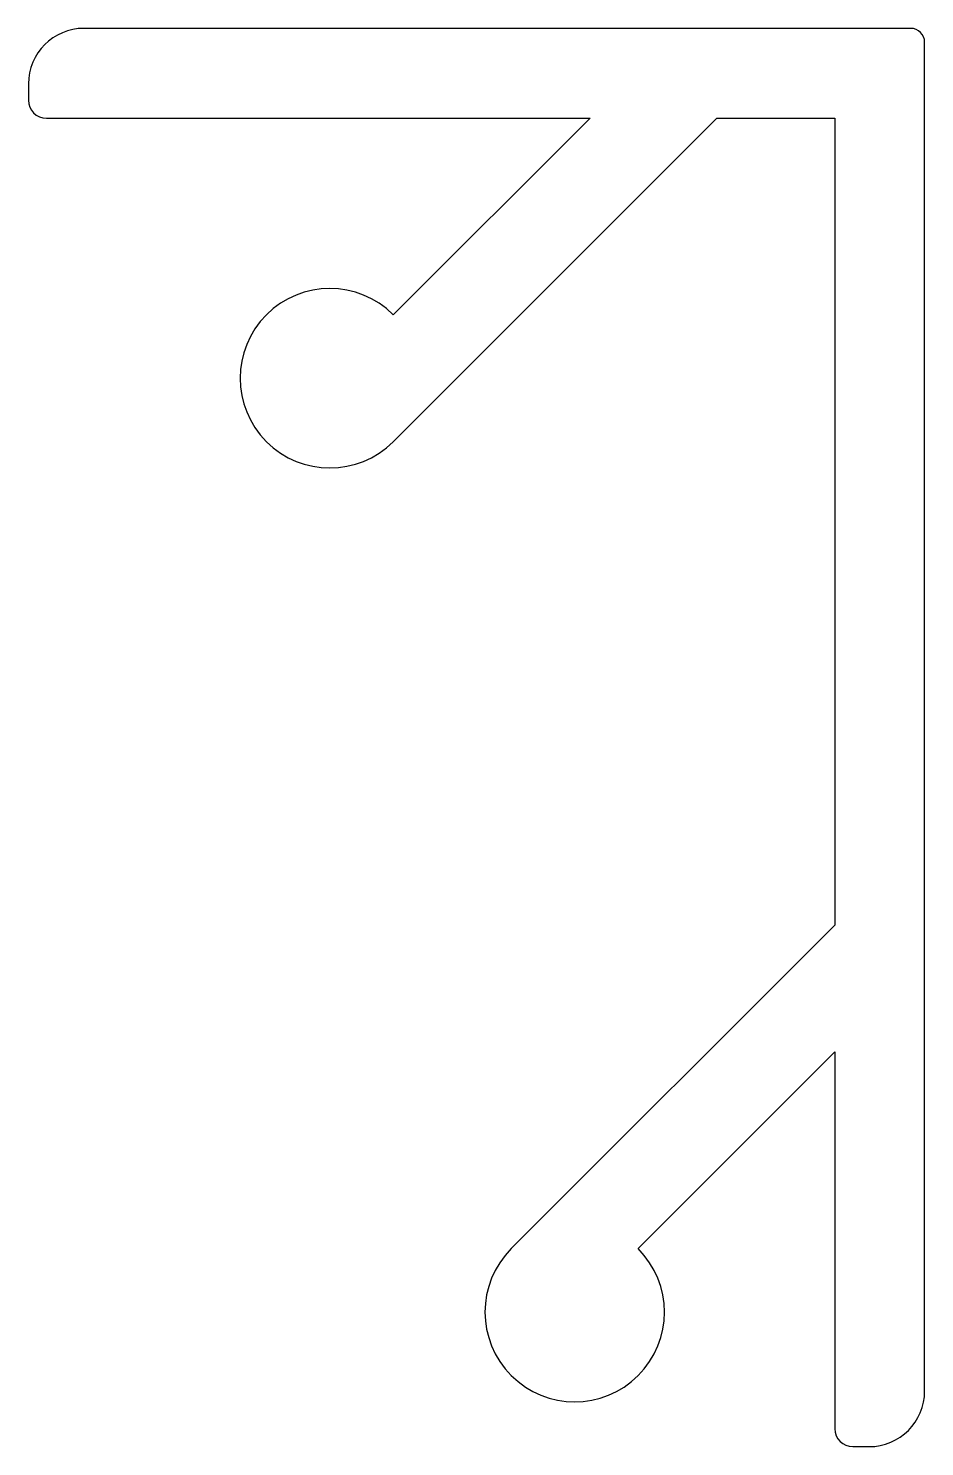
# Model space of a CAD drawing. Extents: x -6 to 6.7, y 1.5 to 21.6.
import ezdxf

# ---------------------------------------------------------------- set-up
doc = ezdxf.new("R2010")
doc.units = 0
doc.layers.get('0').update_dxf_attribs({"linetype": 'CONTINUOUS'})

msp = doc.modelspace()

# ---------------------------------------------------------------- linework, layer by layer
for p, q in [((6.47, 21.557), (-5.231, 21.557)), ((6.668, 2.266), (6.668, 21.359)), ((-6.018, 20.77), (-6.018, 20.541)), ((-5.764, 20.287), (1.932, 20.287)), ((1.932, 20.287), (-0.853, 17.502)), ((-0.853, 15.706), (3.728, 20.287)), ((3.728, 20.287), (5.398, 20.287)), ((5.398, 20.287), (5.398, 8.863)), ((5.398, 8.863), (0.817, 4.282)), ((2.613, 4.282), (5.398, 7.067)), ((5.398, 7.067), (5.398, 1.733)), ((5.652, 1.479), (5.881, 1.479))]:
    msp.add_line(p, q)
for centre, radius, start, end in [((-5.231, 20.77), 0.787, 90, 180), ((6.47, 21.359), 0.198, 360, 90), ((-5.764, 20.541), 0.254, 180, 270), ((-1.751, 16.604), 1.27, 45, 315), ((1.715, 3.384), 1.27, 135, 45), ((5.881, 2.266), 0.787, 270, 360), ((5.652, 1.733), 0.254, 180, 270)]:
    msp.add_arc(centre, radius, start, end)

doc.saveas('drawing.dxf')
